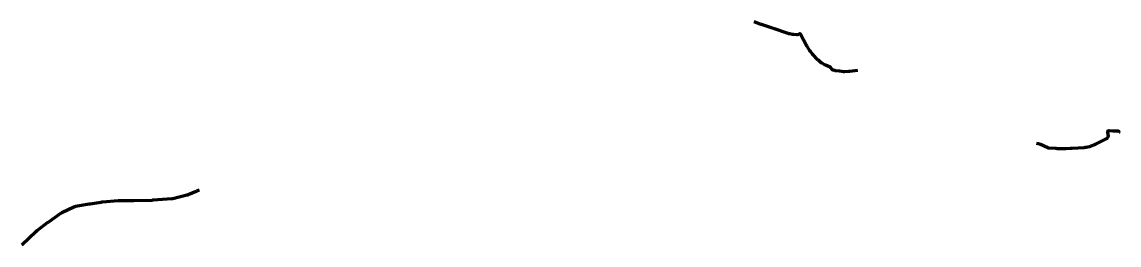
# Model space of a CAD drawing. Header units: metres. Extents: x 788506 to 793230, y 7412519 to 7413478.
import ezdxf

# ---------------------------------------------------------------- set-up
doc = ezdxf.new("R2010")
doc.units = ezdxf.units.M
doc.linetypes.add('CENTER', pattern=[2, 1.25, -0.25, 0.25, -0.25])
doc.layers.add('F-EIXO-TANGENTE', color=1, linetype='CENTER')

msp = doc.modelspace()

# ---------------------------------------------------------------- linework, layer by layer
at = {"layer": 'F-EIXO-TANGENTE', "color": 76, "linetype": 'Continuous', "lineweight": 100}
for points in [[(792103.5, 7413268.9), (792068.8, 7413264.9, -0.020184), (792064.8, 7413264.6), (792047.1, 7413264, -0.037325), (792043.3, 7413264.2), (792036.5, 7413265), (792025.6, 7413266.2), (792009, 7413268.2, -0.055255), (792005.8, 7413268.9), (791998.3, 7413271.5, -0.13194), (791994.9, 7413273.8), (791988.3, 7413281.5, 0.112665), (791985.4, 7413283.7), (791965.6, 7413292.4, -0.032935), (791962.6, 7413293.9), (791949.7, 7413301.7, -0.04004), (791946.4, 7413304.1), (791936.7, 7413312.4, -0.021694), (791933.5, 7413315.3), (791912.3, 7413336.8, -0.031825), (791909.4, 7413340.2), (791901.2, 7413351, -0.021072), (791898.8, 7413354.5), (791886.5, 7413373.8, -0.016897), (791884.8, 7413376.7), (791858.6, 7413426.4, 0.414607), (791854.6, 7413427.6), (791846, 7413423.1, -0.152757), (791842.5, 7413422.5), (791829.2, 7413424.1, -0.016198), (791822.8, 7413425.1), (791811.8, 7413427.1, -0.035622), (791804.9, 7413428.9), (791742, 7413450.4, 0.005626), (791737.7, 7413451.8), (791690.1, 7413466.8, -0.014566), (791684.6, 7413468.7), (791659.4, 7413478.3)], [(793229.4, 7413002.8), (793229.8, 7413004.5, 0.149342), (793229.8, 7413005.6), (793229.3, 7413006.9, 0.232421), (793228.4, 7413007.9), (793227.2, 7413008.3, 0.081127), (793225.9, 7413008.5), (793208.6, 7413008.5, -0.01923), (793204.8, 7413008.6), (793187.1, 7413010, 0.103721), (793185, 7413009.8), (793181.7, 7413008.6, 0.315117), (793179.7, 7413005.8), (793179.7, 7413004.3, 0.055294), (793179.9, 7413002.3), (793183, 7412987.7, -0.236464), (793181.8, 7412983.4), (793176.6, 7412977.5, -0.097012), (793173.9, 7412975.4), (793128.9, 7412952.2, -0.024442), (793124.5, 7412950.2), (793109, 7412944.1, -0.03597), (793102.1, 7412941.9), (793089, 7412938.8, -0.043946), (793080.3, 7412937.5), (793028.6, 7412934.5, -0.004343), (793020, 7412934.1), (793001.8, 7412933.3, -0.010174), (792995.7, 7412933.2), (792966.7, 7412933.2, -0.012228), (792959.4, 7412933.4), (792928.4, 7412934.9, -0.095396), (792922.9, 7412936.3), (792888.1, 7412952.2, 0.065927), (792883, 7412953.7), (792874.8, 7412955.1)], [(789269.6, 7412755.2), (789258.2, 7412749.9, -0.015101), (789255.5, 7412748.7), (789221.6, 7412735.2, -0.032169), (789215.5, 7412733.2), (789155.3, 7412717.7, -0.045013), (789150.9, 7412717), (789071.2, 7412711.4, -0.012363), (789066.2, 7412711.1), (788988.3, 7412709.5, -0.002029), (788985.1, 7412709.4), (788927.2, 7412708.6, 0.016005), (788920.8, 7412708.4), (788852.6, 7412703.1, 0.017877), (788845.5, 7412702.3), (788799.2, 7412695.3, 0.007225), (788794.9, 7412694.6), (788736.3, 7412684.1, 0.065896), (788730.1, 7412682.1), (788677.3, 7412657.2, 0.04243), (788672.1, 7412654.2), (788619.8, 7412617.6, 0.009294), (788615.3, 7412614.3), (788570.3, 7412580.2, 0.029088), (788567.2, 7412577.6), (788506, 7412519)]]:
    msp.add_lwpolyline(points, format="xyb", dxfattribs=at)

doc.saveas('drawing.dxf')
